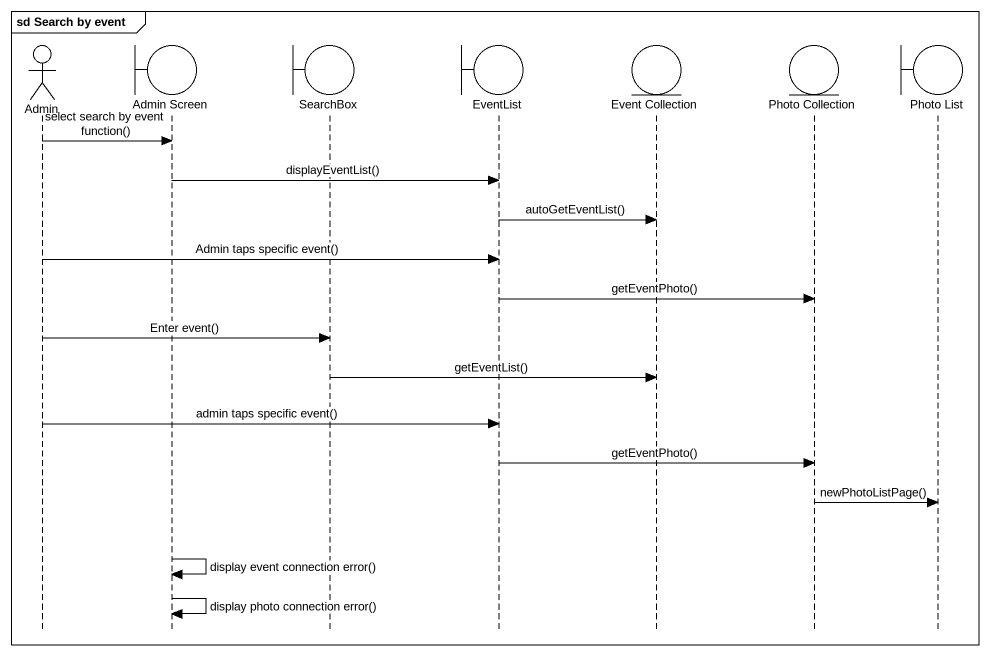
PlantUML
@startuml
mainframe sd Search by event
hide footbox
actor Admin
boundary "Admin Screen" as Admin_Screen
boundary SearchBox
boundary EventList
entity "Event Collection" as Event_Collection
entity "Photo Collection" as Photo_Collection
boundary "Photo List" as Photo_List

Admin -> Admin_Screen : select search by event function()
Admin_Screen -> EventList : displayEventList()
EventList -> Event_Collection : autoGetEventList()
Admin -> EventList : Admin taps specific event()
EventList -> Photo_Collection : getEventPhoto()
Admin -> SearchBox : Enter event()
SearchBox -> Event_Collection : getEventList()
Admin -> EventList : admin taps specific event()
EventList -> Photo_Collection : getEventPhoto()
Photo_Collection -> Photo_List : newPhotoListPage()
Admin_Screen -> Admin_Screen : display event connection error()
Admin_Screen -> Admin_Screen : display photo connection error()
@enduml
